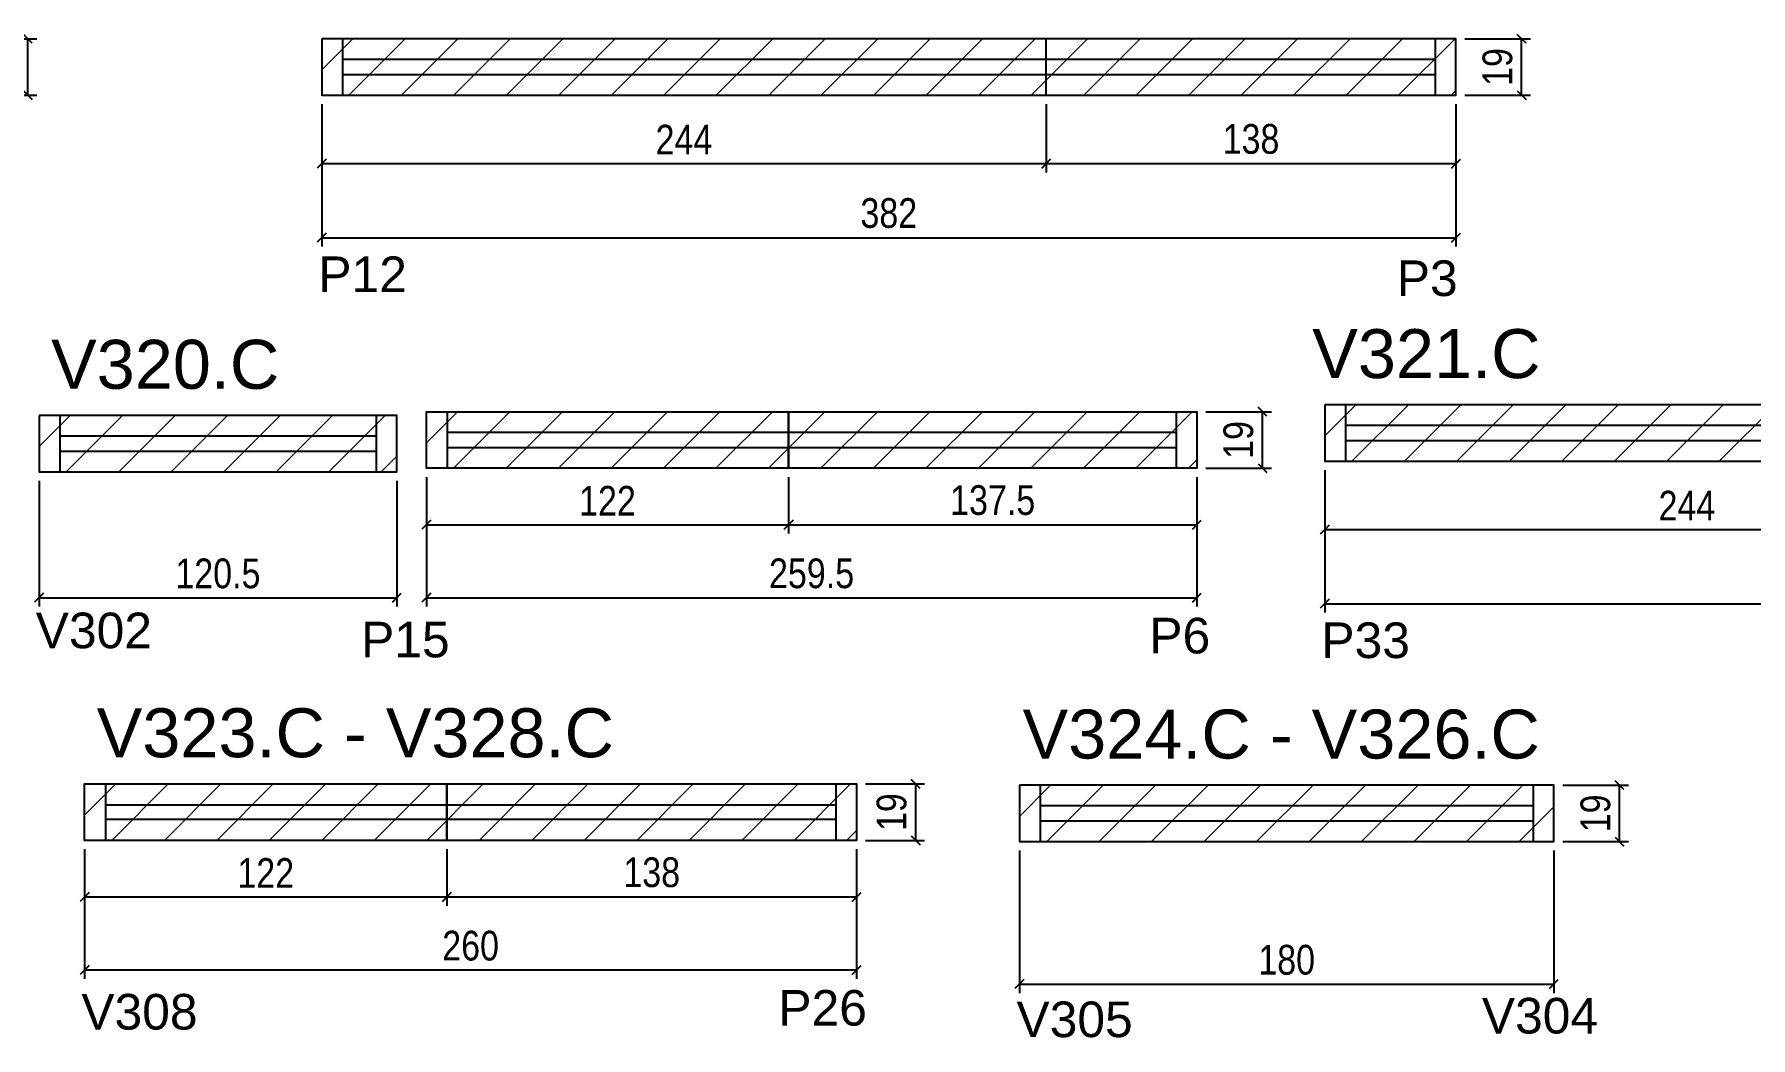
# Model space of a CAD drawing. Header units: millimetres. Extents: x 3391 to 4757, y -286 to 2446.
# Drawn here: x 3883 to 4461, y 79 to 417 of the extents above; entities that cross this region are included whole.
import ezdxf

# ---------------------------------------------------------------- set-up
doc = ezdxf.new("R2010")
doc.units = ezdxf.units.MM
for name, color, linetype in [('5', 5, 'Continuous'), ('COTA', 241, 'Continuous'), ('NOMENCLATURA', 7, 'Continuous'), ('Painéis', 200, 'Continuous'), ('SARR_2.2x7', 40, 'Continuous')]:
    doc.layers.add(name, color=color, linetype=linetype)
doc.layers.add('REAPROVEITAMENTO', color=251, linetype='Continuous', lineweight=9)
doc.styles.add('COTA TECNICA', font='techl___.ttf', dxfattribs={"height": 10})
doc.styles.add('COTA TECNICA-50', font='techl___.ttf', dxfattribs={"height": 10})
doc.styles.get("Standard").update_dxf_attribs({"font": 'arial.ttf'})
doc.dimstyles.new('COTA PAINEL-50', dxfattribs={"dimtxt": 10, "dimasz": 3, "dimexe": 3, "dimexo": 3, "dimgap": 3, "dimtad": 1, "dimdec": 1, "dimzin": 12, "dimdsep": 46, "dimtxsty": 'COTA TECNICA-50', "dimblk1": 'OBLIQUE', "dimblk2": 'OBLIQUE', "dimsah": 1, "dimcen": 0.9, "dimclrd": 4, "dimclre": 4, "dimclrt": 240, "dimadec": 1, "dimazin": 3, "dimtfac": 1, "dimtdec": 1, "dimtmove": 0, "dimatfit": 3, "dimfxl": 1, "dimtolj": 1, "dimtzin": 12, "dimarcsym": 0})
doc.dimstyles.new('PAINEL', dxfattribs={"dimtxt": 10, "dimasz": 3, "dimexe": 3, "dimexo": 3, "dimgap": 3, "dimtad": 1, "dimdec": 1, "dimzin": 12, "dimdsep": 46, "dimtxsty": 'COTA TECNICA', "dimblk1": 'OBLIQUE', "dimblk2": 'OBLIQUE', "dimsah": 1, "dimcen": 0.9, "dimclrd": 4, "dimclre": 4, "dimclrt": 240, "dimadec": 1, "dimazin": 3, "dimtfac": 1, "dimtdec": 1, "dimtmove": 0, "dimatfit": 3, "dimfxl": 1, "dimtolj": 1, "dimtzin": 12, "dimarcsym": 0})

# ---------------------------------------------------------------- blocks, each defined once
blk = doc.blocks.new('_Oblique')
at = {"color": 0, "linetype": 'ByBlock', "lineweight": -2}
blk.add_line((-0.5, -0.5), (0.5, 0.5), dxfattribs=at)
blk = doc.blocks.new('*D11')
at = {"layer": 'COTA', "color": 4, "lineweight": -2, "transparency": 16777216}
for p, q in [((3861.2, 415.33), (3883.32, 415.33)), ((3880.32, 396.33), (3880.32, 415.33)), ((3861.2, 396.33), (3883.32, 396.33))]:
    blk.add_line(p, q, dxfattribs=at)
at = {"layer": 'Defpoints', "color": 0, "transparency": 16777216}
for p in [(3858.2, 415.33), (3880.32, 415.33), (3858.2, 396.33)]:
    blk.add_point(p, dxfattribs=at)
at = {"layer": 'COTA', "color": 4, "lineweight": -2, "transparency": 16777216, "xscale": 3, "yscale": 3, "zscale": 3}
for p, rotation in [((3880.32, 415.33), 90), ((3880.32, 396.33), 270)]:
    blk.add_blockref('_Oblique', p, dxfattribs=dict(at, rotation=rotation))
at = {"layer": 'COTA', "color": 240, "transparency": 16777216, "insert": (3872.24, 405.83), "char_height": 10, "attachment_point": 5, "rotation": 90, "style": 'COTA TECNICA'}
blk.add_mtext('\\A1;19', dxfattribs=at)
blk = doc.blocks.new('*D13')
at = {"layer": 'COTA', "color": 4, "linetype": 'ByBlock', "lineweight": -2, "transparency": 16777216}
for p, q in [((3979.3, 393.33), (3979.3, 345.34)), ((4361.3, 393.33), (4361.3, 345.34)), ((3979.3, 348.34), (4361.3, 348.34))]:
    blk.add_line(p, q, dxfattribs=at)
at = {"layer": 'Defpoints', "color": 0, "linetype": 'ByBlock', "transparency": 16777216}
for p in [(3979.3, 396.33), (4361.3, 396.33), (4361.3, 348.34)]:
    blk.add_point(p, dxfattribs=at)
at = {"layer": 'COTA', "color": 4, "linetype": 'ByBlock', "lineweight": -2, "transparency": 16777216, "xscale": 3, "yscale": 3, "zscale": 3, "rotation": 180}
blk.add_blockref('_Oblique', (3979.3, 348.34), dxfattribs=at)
at = {"layer": 'COTA', "color": 4, "linetype": 'ByBlock', "lineweight": -2, "transparency": 16777216, "xscale": 3, "yscale": 3, "zscale": 3}
blk.add_blockref('_Oblique', (4361.3, 348.34), dxfattribs=at)
at = {"layer": 'COTA', "color": 240, "linetype": 'ByBlock', "transparency": 16777216, "insert": (4170.3, 356.58), "char_height": 10, "attachment_point": 5, "style": 'COTA TECNICA-50'}
blk.add_mtext('\\A1;382', dxfattribs=at)
blk = doc.blocks.new('*D14')
at = {"layer": 'COTA', "color": 4, "lineweight": -2, "transparency": 16777216}
for p, q in [((4364.3, 415.33), (4386.42, 415.33)), ((4383.42, 396.33), (4383.42, 415.33)), ((4364.3, 396.33), (4386.42, 396.33))]:
    blk.add_line(p, q, dxfattribs=at)
at = {"layer": 'Defpoints', "color": 0, "transparency": 16777216}
for p in [(4361.3, 415.33), (4383.42, 415.33), (4361.3, 396.33)]:
    blk.add_point(p, dxfattribs=at)
at = {"layer": 'COTA', "color": 4, "lineweight": -2, "transparency": 16777216, "xscale": 3, "yscale": 3, "zscale": 3}
for p, rotation in [((4383.42, 415.33), 90), ((4383.42, 396.33), 270)]:
    blk.add_blockref('_Oblique', p, dxfattribs=dict(at, rotation=rotation))
at = {"layer": 'COTA', "color": 240, "transparency": 16777216, "insert": (4375.33, 405.83), "char_height": 10, "attachment_point": 5, "rotation": 90, "style": 'COTA TECNICA'}
blk.add_mtext('\\A1;19', dxfattribs=at)
blk = doc.blocks.new('*D15')
at = {"layer": 'Defpoints', "color": 0, "transparency": 16777216}
for p in [(3979.3, 396.33), (4223.3, 396.33), (4223.3, 373.3)]:
    blk.add_point(p, dxfattribs=at)
at = {"layer": 'Painéis', "color": 4, "lineweight": -2, "transparency": 16777216}
for p, q in [((3979.3, 393.33), (3979.3, 370.3)), ((4223.3, 393.33), (4223.3, 370.3)), ((3979.3, 373.3), (4223.3, 373.3))]:
    blk.add_line(p, q, dxfattribs=at)
at = {"layer": 'Painéis', "color": 4, "lineweight": -2, "transparency": 16777216, "xscale": 3, "yscale": 3, "zscale": 3, "rotation": 180}
blk.add_blockref('_Oblique', (3979.3, 373.3), dxfattribs=at)
at = {"layer": 'Painéis', "color": 4, "lineweight": -2, "transparency": 16777216, "xscale": 3, "yscale": 3, "zscale": 3}
blk.add_blockref('_Oblique', (4223.3, 373.3), dxfattribs=at)
at = {"layer": 'Painéis', "color": 240, "transparency": 16777216, "insert": (4101.3, 381.37), "char_height": 10, "attachment_point": 5, "style": 'COTA TECNICA'}
blk.add_mtext('\\A1;244', dxfattribs=at)
blk = doc.blocks.new('*D161')
at = {"layer": 'Defpoints', "color": 0, "transparency": 16777216}
for p in [(4223.3, 396.33), (4361.3, 396.33), (4361.3, 373.3)]:
    blk.add_point(p, dxfattribs=at)
at = {"layer": 'Painéis', "color": 4, "lineweight": -2, "transparency": 16777216}
for p, q in [((4223.3, 393.33), (4223.3, 370.3)), ((4361.3, 393.33), (4361.3, 370.3)), ((4223.3, 373.3), (4361.3, 373.3))]:
    blk.add_line(p, q, dxfattribs=at)
at = {"layer": 'Painéis', "color": 4, "lineweight": -2, "transparency": 16777216, "xscale": 3, "yscale": 3, "zscale": 3, "rotation": 180}
blk.add_blockref('_Oblique', (4223.3, 373.3), dxfattribs=at)
at = {"layer": 'Painéis', "color": 4, "lineweight": -2, "transparency": 16777216, "xscale": 3, "yscale": 3, "zscale": 3}
blk.add_blockref('_Oblique', (4361.3, 373.3), dxfattribs=at)
at = {"layer": 'Painéis', "color": 240, "transparency": 16777216, "insert": (4292.3, 381.54), "char_height": 10, "attachment_point": 5, "style": 'COTA TECNICA'}
blk.add_mtext('\\A1;138', dxfattribs=at)
blk = doc.blocks.new('*D19')
at = {"layer": 'COTA', "color": 4, "linetype": 'ByBlock', "lineweight": -2, "transparency": 16777216}
for p, q in [((3884.09, 266.46), (3884.09, 224.09)), ((4004.59, 266.46), (4004.59, 224.09)), ((3884.09, 227.09), (4004.59, 227.09))]:
    blk.add_line(p, q, dxfattribs=at)
at = {"layer": 'Defpoints', "color": 0, "linetype": 'ByBlock', "transparency": 16777216}
for p in [(3884.09, 269.46), (4004.59, 269.46), (4004.59, 227.09)]:
    blk.add_point(p, dxfattribs=at)
at = {"layer": 'COTA', "color": 4, "linetype": 'ByBlock', "lineweight": -2, "transparency": 16777216, "xscale": 3, "yscale": 3, "zscale": 3, "rotation": 180}
blk.add_blockref('_Oblique', (3884.09, 227.09), dxfattribs=at)
at = {"layer": 'COTA', "color": 4, "linetype": 'ByBlock', "lineweight": -2, "transparency": 16777216, "xscale": 3, "yscale": 3, "zscale": 3}
blk.add_blockref('_Oblique', (4004.59, 227.09), dxfattribs=at)
at = {"layer": 'COTA', "color": 240, "linetype": 'ByBlock', "transparency": 16777216, "insert": (3944.34, 235.2), "char_height": 10, "attachment_point": 5, "style": 'COTA TECNICA-50'}
blk.add_mtext('\\A1;120.5', dxfattribs=at)
blk = doc.blocks.new('*D20')
at = {"layer": 'COTA', "color": 4, "linetype": 'ByBlock', "lineweight": -2, "transparency": 16777216}
for p, q in [((4014.54, 267.72), (4014.54, 248.67)), ((4136.54, 267.72), (4136.54, 248.67)), ((4014.54, 251.67), (4136.54, 251.67))]:
    blk.add_line(p, q, dxfattribs=at)
at = {"layer": 'Defpoints', "color": 0, "linetype": 'ByBlock', "transparency": 16777216}
for p in [(4014.54, 270.72), (4136.54, 270.72), (4136.54, 251.67)]:
    blk.add_point(p, dxfattribs=at)
at = {"layer": 'COTA', "color": 4, "linetype": 'ByBlock', "lineweight": -2, "transparency": 16777216, "xscale": 3, "yscale": 3, "zscale": 3, "rotation": 180}
blk.add_blockref('_Oblique', (4014.54, 251.67), dxfattribs=at)
at = {"layer": 'COTA', "color": 4, "linetype": 'ByBlock', "lineweight": -2, "transparency": 16777216, "xscale": 3, "yscale": 3, "zscale": 3}
blk.add_blockref('_Oblique', (4136.54, 251.67), dxfattribs=at)
at = {"layer": 'COTA', "color": 240, "linetype": 'ByBlock', "transparency": 16777216, "insert": (4075.54, 259.73), "char_height": 10, "attachment_point": 5, "style": 'COTA TECNICA-50'}
blk.add_mtext('\\A1;122', dxfattribs=at)
blk = doc.blocks.new('*D21')
at = {"layer": 'COTA', "color": 4, "linetype": 'ByBlock', "lineweight": -2, "transparency": 16777216}
for p, q in [((4136.54, 267.72), (4136.54, 248.67)), ((4274.04, 267.72), (4274.04, 248.67)), ((4136.54, 251.67), (4274.04, 251.67))]:
    blk.add_line(p, q, dxfattribs=at)
at = {"layer": 'Defpoints', "color": 0, "linetype": 'ByBlock', "transparency": 16777216}
for p in [(4136.54, 270.72), (4274.04, 270.72), (4274.04, 251.67)]:
    blk.add_point(p, dxfattribs=at)
at = {"layer": 'COTA', "color": 4, "linetype": 'ByBlock', "lineweight": -2, "transparency": 16777216, "xscale": 3, "yscale": 3, "zscale": 3, "rotation": 180}
blk.add_blockref('_Oblique', (4136.54, 251.67), dxfattribs=at)
at = {"layer": 'COTA', "color": 4, "linetype": 'ByBlock', "lineweight": -2, "transparency": 16777216, "xscale": 3, "yscale": 3, "zscale": 3}
blk.add_blockref('_Oblique', (4274.04, 251.67), dxfattribs=at)
at = {"layer": 'COTA', "color": 240, "linetype": 'ByBlock', "transparency": 16777216, "insert": (4205.29, 259.89), "char_height": 10, "attachment_point": 5, "style": 'COTA TECNICA-50'}
blk.add_mtext('\\A1;137.5', dxfattribs=at)
blk = doc.blocks.new('*D163')
at = {"layer": 'COTA', "color": 4, "lineweight": -2, "transparency": 16777216}
for p, q in [((4014.54, 267.72), (4014.54, 224.09)), ((4274.04, 267.72), (4274.04, 224.09)), ((4014.54, 227.09), (4274.04, 227.09))]:
    blk.add_line(p, q, dxfattribs=at)
at = {"layer": 'Defpoints', "color": 0, "transparency": 16777216}
for p in [(4014.54, 270.72), (4274.04, 270.72), (4274.04, 227.09)]:
    blk.add_point(p, dxfattribs=at)
at = {"layer": 'COTA', "color": 4, "lineweight": -2, "transparency": 16777216, "xscale": 3, "yscale": 3, "zscale": 3, "rotation": 180}
blk.add_blockref('_Oblique', (4014.54, 227.09), dxfattribs=at)
at = {"layer": 'COTA', "color": 4, "lineweight": -2, "transparency": 16777216, "xscale": 3, "yscale": 3, "zscale": 3}
blk.add_blockref('_Oblique', (4274.04, 227.09), dxfattribs=at)
at = {"layer": 'COTA', "color": 240, "transparency": 16777216, "insert": (4144.29, 235.23), "char_height": 10, "attachment_point": 5, "style": 'COTA TECNICA'}
blk.add_mtext('\\A1;259.5', dxfattribs=at)
blk = doc.blocks.new('*D22')
at = {"layer": 'COTA', "color": 4, "lineweight": -2, "transparency": 16777216}
for p, q in [((4277.04, 289.72), (4299.16, 289.72)), ((4296.16, 270.72), (4296.16, 289.72)), ((4277.04, 270.72), (4299.16, 270.72))]:
    blk.add_line(p, q, dxfattribs=at)
at = {"layer": 'Defpoints', "color": 0, "transparency": 16777216}
for p in [(4274.04, 289.72), (4296.16, 289.72), (4274.04, 270.72)]:
    blk.add_point(p, dxfattribs=at)
at = {"layer": 'COTA', "color": 4, "lineweight": -2, "transparency": 16777216, "xscale": 3, "yscale": 3, "zscale": 3}
for p, rotation in [((4296.16, 289.72), 90), ((4296.16, 270.72), 270)]:
    blk.add_blockref('_Oblique', p, dxfattribs=dict(at, rotation=rotation))
at = {"layer": 'COTA', "color": 240, "transparency": 16777216, "insert": (4288.07, 280.22), "char_height": 10, "attachment_point": 5, "rotation": 90, "style": 'COTA TECNICA'}
blk.add_mtext('\\A1;19', dxfattribs=at)
blk = doc.blocks.new('*D23')
at = {"layer": 'COTA', "color": 4, "linetype": 'ByBlock', "lineweight": -2, "transparency": 16777216}
for p, q in [((4317.11, 270.06), (4317.11, 222.06)), ((4715.11, 270.06), (4715.11, 222.06)), ((4317.11, 225.06), (4715.11, 225.06))]:
    blk.add_line(p, q, dxfattribs=at)
at = {"layer": 'Defpoints', "color": 0, "linetype": 'ByBlock', "transparency": 16777216}
for p in [(4317.11, 273.06), (4715.11, 273.06), (4715.11, 225.06)]:
    blk.add_point(p, dxfattribs=at)
at = {"layer": 'COTA', "color": 4, "linetype": 'ByBlock', "lineweight": -2, "transparency": 16777216, "xscale": 3, "yscale": 3, "zscale": 3, "rotation": 180}
blk.add_blockref('_Oblique', (4317.11, 225.06), dxfattribs=at)
at = {"layer": 'COTA', "color": 4, "linetype": 'ByBlock', "lineweight": -2, "transparency": 16777216, "xscale": 3, "yscale": 3, "zscale": 3}
blk.add_blockref('_Oblique', (4715.11, 225.06), dxfattribs=at)
at = {"layer": 'COTA', "color": 240, "linetype": 'ByBlock', "transparency": 16777216, "insert": (4516.11, 233.31), "char_height": 10, "attachment_point": 5, "style": 'COTA TECNICA-50'}
blk.add_mtext('\\A1;398', dxfattribs=at)
blk = doc.blocks.new('*D25')
at = {"layer": 'Defpoints', "color": 0, "transparency": 16777216}
for p in [(4317.11, 273.06), (4561.11, 273.06), (4561.11, 250.02)]:
    blk.add_point(p, dxfattribs=at)
at = {"layer": 'Painéis', "color": 4, "lineweight": -2, "transparency": 16777216}
for p, q in [((4317.11, 270.06), (4317.11, 247.02)), ((4561.11, 270.06), (4561.11, 247.02)), ((4317.11, 250.02), (4561.11, 250.02))]:
    blk.add_line(p, q, dxfattribs=at)
at = {"layer": 'Painéis', "color": 4, "lineweight": -2, "transparency": 16777216, "xscale": 3, "yscale": 3, "zscale": 3, "rotation": 180}
blk.add_blockref('_Oblique', (4317.11, 250.02), dxfattribs=at)
at = {"layer": 'Painéis', "color": 4, "lineweight": -2, "transparency": 16777216, "xscale": 3, "yscale": 3, "zscale": 3}
blk.add_blockref('_Oblique', (4561.11, 250.02), dxfattribs=at)
at = {"layer": 'Painéis', "color": 240, "transparency": 16777216, "insert": (4439.11, 258.09), "char_height": 10, "attachment_point": 5, "style": 'COTA TECNICA'}
blk.add_mtext('\\A1;244', dxfattribs=at)
blk = doc.blocks.new('*D116')
at = {"layer": 'COTA', "color": 4, "linetype": 'ByBlock', "lineweight": -2, "transparency": 16777216}
for p, q in [((3899.45, 142.36), (3899.45, 123.31)), ((4021.45, 142.36), (4021.45, 123.31)), ((3899.45, 126.31), (4021.45, 126.31))]:
    blk.add_line(p, q, dxfattribs=at)
at = {"layer": 'Defpoints', "color": 0, "linetype": 'ByBlock', "transparency": 16777216}
for p in [(3899.45, 145.36), (4021.45, 145.36), (4021.45, 126.31)]:
    blk.add_point(p, dxfattribs=at)
at = {"layer": 'COTA', "color": 4, "linetype": 'ByBlock', "lineweight": -2, "transparency": 16777216, "xscale": 3, "yscale": 3, "zscale": 3, "rotation": 180}
blk.add_blockref('_Oblique', (3899.45, 126.31), dxfattribs=at)
at = {"layer": 'COTA', "color": 4, "linetype": 'ByBlock', "lineweight": -2, "transparency": 16777216, "xscale": 3, "yscale": 3, "zscale": 3}
blk.add_blockref('_Oblique', (4021.45, 126.31), dxfattribs=at)
at = {"layer": 'COTA', "color": 240, "linetype": 'ByBlock', "transparency": 16777216, "insert": (3960.45, 134.37), "char_height": 10, "attachment_point": 5, "style": 'COTA TECNICA-50'}
blk.add_mtext('\\A1;122', dxfattribs=at)
blk = doc.blocks.new('*D117')
at = {"layer": 'COTA', "color": 4, "linetype": 'ByBlock', "lineweight": -2, "transparency": 16777216}
for p, q in [((4021.45, 142.36), (4021.45, 123.31)), ((4159.45, 142.36), (4159.45, 123.31)), ((4021.45, 126.31), (4159.45, 126.31))]:
    blk.add_line(p, q, dxfattribs=at)
at = {"layer": 'Defpoints', "color": 0, "linetype": 'ByBlock', "transparency": 16777216}
for p in [(4021.45, 145.36), (4159.45, 145.36), (4159.45, 126.31)]:
    blk.add_point(p, dxfattribs=at)
at = {"layer": 'COTA', "color": 4, "linetype": 'ByBlock', "lineweight": -2, "transparency": 16777216, "xscale": 3, "yscale": 3, "zscale": 3, "rotation": 180}
blk.add_blockref('_Oblique', (4021.45, 126.31), dxfattribs=at)
at = {"layer": 'COTA', "color": 4, "linetype": 'ByBlock', "lineweight": -2, "transparency": 16777216, "xscale": 3, "yscale": 3, "zscale": 3}
blk.add_blockref('_Oblique', (4159.45, 126.31), dxfattribs=at)
at = {"layer": 'COTA', "color": 240, "linetype": 'ByBlock', "transparency": 16777216, "insert": (4090.45, 134.55), "char_height": 10, "attachment_point": 5, "style": 'COTA TECNICA-50'}
blk.add_mtext('\\A1;138', dxfattribs=at)
blk = doc.blocks.new('*D207')
at = {"layer": 'COTA', "color": 4, "lineweight": -2, "transparency": 16777216}
for p, q in [((3899.45, 142.36), (3899.45, 98.73)), ((4159.45, 142.36), (4159.45, 98.73)), ((3899.45, 101.73), (4159.45, 101.73))]:
    blk.add_line(p, q, dxfattribs=at)
at = {"layer": 'Defpoints', "color": 0, "transparency": 16777216}
for p in [(3899.45, 145.36), (4159.45, 145.36), (4159.45, 101.73)]:
    blk.add_point(p, dxfattribs=at)
at = {"layer": 'COTA', "color": 4, "lineweight": -2, "transparency": 16777216, "xscale": 3, "yscale": 3, "zscale": 3, "rotation": 180}
blk.add_blockref('_Oblique', (3899.45, 101.73), dxfattribs=at)
at = {"layer": 'COTA', "color": 4, "lineweight": -2, "transparency": 16777216, "xscale": 3, "yscale": 3, "zscale": 3}
blk.add_blockref('_Oblique', (4159.45, 101.73), dxfattribs=at)
at = {"layer": 'COTA', "color": 240, "transparency": 16777216, "insert": (4029.45, 109.83), "char_height": 10, "attachment_point": 5, "style": 'COTA TECNICA'}
blk.add_mtext('\\A1;260', dxfattribs=at)
blk = doc.blocks.new('*D208')
at = {"layer": 'Defpoints', "color": 0, "transparency": 16777216}
for p in [(4159.45, 164.36), (4179.37, 164.36), (4159.45, 145.36)]:
    blk.add_point(p, dxfattribs=at)
at = {"layer": 'Painéis', "color": 4, "lineweight": -2, "transparency": 16777216}
for p, q in [((4162.45, 164.36), (4182.37, 164.36)), ((4179.37, 145.36), (4179.37, 164.36)), ((4162.45, 145.36), (4182.37, 145.36))]:
    blk.add_line(p, q, dxfattribs=at)
at = {"layer": 'Painéis', "color": 4, "lineweight": -2, "transparency": 16777216, "xscale": 3, "yscale": 3, "zscale": 3}
for p, rotation in [((4179.37, 164.36), 90), ((4179.37, 145.36), 270)]:
    blk.add_blockref('_Oblique', p, dxfattribs=dict(at, rotation=rotation))
at = {"layer": 'Painéis', "color": 240, "transparency": 16777216, "insert": (4171.28, 154.86), "char_height": 10, "attachment_point": 5, "rotation": 90, "style": 'COTA TECNICA'}
blk.add_mtext('\\A1;19', dxfattribs=at)
blk = doc.blocks.new('*D118')
at = {"layer": 'COTA', "color": 4, "linetype": 'ByBlock', "lineweight": -2, "transparency": 16777216}
for p, q in [((4214.3, 141.94), (4214.3, 93.94)), ((4394.3, 141.94), (4394.3, 93.94)), ((4214.3, 96.94), (4394.3, 96.94))]:
    blk.add_line(p, q, dxfattribs=at)
at = {"layer": 'Defpoints', "color": 0, "linetype": 'ByBlock', "transparency": 16777216}
for p in [(4214.3, 144.94), (4394.3, 144.94), (4394.3, 96.94)]:
    blk.add_point(p, dxfattribs=at)
at = {"layer": 'COTA', "color": 4, "linetype": 'ByBlock', "lineweight": -2, "transparency": 16777216, "xscale": 3, "yscale": 3, "zscale": 3, "rotation": 180}
blk.add_blockref('_Oblique', (4214.3, 96.94), dxfattribs=at)
at = {"layer": 'COTA', "color": 4, "linetype": 'ByBlock', "lineweight": -2, "transparency": 16777216, "xscale": 3, "yscale": 3, "zscale": 3}
blk.add_blockref('_Oblique', (4394.3, 96.94), dxfattribs=at)
at = {"layer": 'COTA', "color": 240, "linetype": 'ByBlock', "transparency": 16777216, "insert": (4304.3, 105.07), "char_height": 10, "attachment_point": 5, "style": 'COTA TECNICA-50'}
blk.add_mtext('\\A1;180', dxfattribs=at)
blk = doc.blocks.new('*D119')
at = {"layer": 'COTA', "color": 4, "lineweight": -2, "transparency": 16777216}
for p, q in [((4397.3, 163.94), (4419.42, 163.94)), ((4416.42, 144.94), (4416.42, 163.94)), ((4397.3, 144.94), (4419.42, 144.94))]:
    blk.add_line(p, q, dxfattribs=at)
at = {"layer": 'Defpoints', "color": 0, "transparency": 16777216}
for p in [(4394.3, 163.94), (4416.42, 163.94), (4394.3, 144.94)]:
    blk.add_point(p, dxfattribs=at)
at = {"layer": 'COTA', "color": 4, "lineweight": -2, "transparency": 16777216, "xscale": 3, "yscale": 3, "zscale": 3}
for p, rotation in [((4416.42, 163.94), 90), ((4416.42, 144.94), 270)]:
    blk.add_blockref('_Oblique', p, dxfattribs=dict(at, rotation=rotation))
at = {"layer": 'COTA', "color": 240, "transparency": 16777216, "insert": (4408.34, 154.44), "char_height": 10, "attachment_point": 5, "rotation": 90, "style": 'COTA TECNICA'}
blk.add_mtext('\\A1;19', dxfattribs=at)

msp = doc.modelspace()

# ---------------------------------------------------------------- hatches: boundary and pattern name
at = {"layer": 'REAPROVEITAMENTO'}
h = msp.add_hatch(dxfattribs=at)
h.set_pattern_fill('ANSI31', color=256, scale=100, style=0)
h.set_pattern_definition([(45, (5029.577, 3594.121), (-8.838835, 8.838835), [])])
h.paths.add_polyline_path([(4361.3, 396.33), (4361.3, 415.33), (3979.3, 415.33), (3979.3, 396.33)])
h = msp.add_hatch(dxfattribs=at)
h.set_pattern_fill('ANSI31', color=256, scale=100, style=0)
h.set_pattern_definition([(45, (5064.821, 3468.511), (-8.838835, 8.838835), [])])
h.paths.add_polyline_path([(4274.04, 270.72), (4274.04, 289.72), (4014.54, 289.72), (4014.54, 270.72)])
h = msp.add_hatch(dxfattribs=at)
h.set_pattern_fill('ANSI31', color=256, scale=100, style=0)
h.set_pattern_definition([(45, (5367.394, 3470.845), (-8.838835, 8.838835), [])])
h.paths.add_polyline_path([(4715.11, 273.06), (4715.11, 292.06), (4317.11, 292.06), (4317.11, 273.06)])
h = msp.add_hatch(dxfattribs=at)
h.set_pattern_fill('ANSI31', color=256, scale=100, style=0)
h.set_pattern_definition([(45, (4934.373, 3467.251), (-8.838835, 8.838835), [])])
h.paths.add_polyline_path([(4004.59, 269.46), (4004.59, 288.46), (3884.09, 288.46), (3884.09, 269.46)])
h = msp.add_hatch(dxfattribs=at)
h.set_pattern_fill('ANSI31', color=256, scale=100, style=0)
h.set_pattern_definition([(45, (4949.733, 3343.15), (-8.838835, 8.838835), [])])
h.paths.add_polyline_path([(4159.45, 145.36), (4159.45, 164.36), (3899.45, 164.36), (3899.45, 145.36)])
h = msp.add_hatch(dxfattribs=at)
h.set_pattern_fill('ANSI31', color=256, scale=100, style=0)
h.set_pattern_definition([(45, (5264.584, 3342.725), (-8.838835, 8.838835), [])])
h.paths.add_polyline_path([(4394.3, 144.94), (4394.3, 163.94), (4214.3, 163.94), (4214.3, 144.94)])

# ---------------------------------------------------------------- linework, layer by layer
at = {"layer": 'Painéis'}
msp.add_line((4223.3, 396.33), (4223.3, 415.33), dxfattribs=at)
for points in [[(3979.3, 415.33), (3979.3, 396.33), (4361.3, 396.33), (4361.3, 415.33), (3979.3, 415.33)], [(4317.11, 292.06), (4317.11, 273.06), (4715.11, 273.06), (4715.11, 292.06), (4317.11, 292.06)], [(3884.09, 288.46), (3884.09, 269.46), (4004.59, 269.46), (4004.59, 288.46), (3884.09, 288.46)], [(4214.3, 163.94), (4214.3, 144.94), (4394.3, 144.94), (4394.3, 163.94), (4214.3, 163.94)]]:
    msp.add_lwpolyline(points, dxfattribs=at)
for points in [[(4136.54, 270.72), (4014.54, 270.72), (4014.54, 289.72), (4136.54, 289.72)], [(4136.54, 289.72), (4274.04, 289.72), (4274.04, 270.72), (4136.54, 270.72)], [(4021.45, 145.36), (3899.45, 145.36), (3899.45, 164.36), (4021.45, 164.36)], [(4021.45, 164.36), (4159.45, 164.36), (4159.45, 145.36), (4021.45, 145.36)]]:
    msp.add_lwpolyline(points, close=True, dxfattribs=at)
at = {"layer": 'SARR_2.2x7', "linetype": 'Continuous'}
for p, q in [((3986.3, 415.33), (3986.3, 396.33)), ((4354.3, 415.33), (4354.3, 396.33)), ((4223.3, 408.33), (3986.3, 408.33)), ((4354.3, 408.33), (4223.3, 408.33)), ((3986.3, 403.33), (4223.3, 403.33)), ((4223.3, 403.33), (4354.3, 403.33)), ((4021.54, 289.72), (4021.54, 270.72)), ((4267.04, 289.72), (4267.04, 270.72)), ((4324.11, 292.06), (4324.11, 273.06)), ((3891.09, 288.46), (3891.09, 269.46)), ((3997.59, 288.46), (3997.59, 269.46)), ((4561.11, 285.06), (4324.11, 285.06)), ((3997.59, 281.46), (3891.09, 281.46)), ((4136.54, 282.72), (4021.54, 282.72)), ((4021.54, 277.72), (4136.54, 277.72)), ((4267.04, 282.72), (4136.54, 282.72)), ((4136.54, 277.72), (4267.04, 277.72)), ((4324.11, 280.06), (4561.11, 280.06)), ((3891.09, 276.46), (3997.59, 276.46)), ((3906.45, 164.36), (3906.45, 145.36)), ((4152.45, 164.36), (4152.45, 145.36)), ((4221.3, 163.94), (4221.3, 144.94)), ((4387.3, 163.94), (4387.3, 144.94)), ((3906.45, 157.36), (4152.45, 157.36)), ((4387.3, 156.94), (4221.3, 156.94)), ((4152.45, 152.36), (3906.45, 152.36)), ((4221.3, 151.94), (4387.3, 151.94))]:
    msp.add_line(p, q, dxfattribs=at)

# ---------------------------------------------------------------- texts
at = {"layer": '5', "linetype": 'Continuous'}
for s, p in [('P12', (3978.18, 330.02)), ('P3', (4341.39, 328.69)), ('V302', (3882.98, 210.06)), ('P6', (4258.06, 208.31)), ('P15', (3992.57, 206.99)), ('P33', (4316, 206.75)), ('V308', (3898.34, 81.63)), ('P26', (4133.11, 82.95)), ('V305', (4213.31, 79.07)), ('V304', (4370.05, 80.3))]:
    msp.add_text(s, height=12, rotation=359.99996, dxfattribs=at).set_placement(p)
at = {"layer": 'NOMENCLATURA', "linetype": 'Continuous'}
for s, p in [('V320.C', (3888.15, 297.44)), ('V321.C', (4312.93, 301.03)), ('V323.C - V328.C', (3903.51, 173.34)), ('V324.C - V326.C', (4215.35, 172.91))]:
    msp.add_text(s, height=16.5, dxfattribs=at).set_placement(p)

# ---------------------------------------------------------------- dimensions: what is measured, and where the dimension line sits
at = {"layer": 'COTA'}
for base, p1, p2, picture, middle in [((3880.32, 415.33), (3858.2, 396.33), (3858.2, 415.33), '*D11', (3872.24, 405.83)), ((4383.42, 415.33), (4361.3, 396.33), (4361.3, 415.33), '*D14', (4375.33, 405.83)), ((4296.16, 289.72), (4274.04, 270.72), (4274.04, 289.72), '*D22', (4288.07, 280.22)), ((4416.42, 163.94), (4394.3, 144.94), (4394.3, 163.94), '*D119', (4408.34, 154.44))]:
    dim = msp.add_linear_dim(base=base, p1=p1, p2=p2, angle=90, dimstyle='PAINEL', dxfattribs=at)
    dim.commit()
    dim.dimension.update_dxf_attribs({"geometry": picture, "text_midpoint": middle})
at = {"layer": 'COTA', "color": 1, "linetype": 'ByBlock'}
for base, p1, p2, picture, middle in [((4361.3, 348.34), (3979.3, 396.33), (4361.3, 396.33), '*D13', (4170.3, 356.58)), ((4715.11, 225.06), (4317.11, 273.06), (4715.11, 273.06), '*D23', (4516.11, 233.31)), ((4004.59, 227.09), (3884.09, 269.46), (4004.59, 269.46), '*D19', (3944.34, 235.2)), ((4136.54, 251.67), (4014.54, 270.72), (4136.54, 270.72), '*D20', (4075.54, 259.73)), ((4274.04, 251.67), (4136.54, 270.72), (4274.04, 270.72), '*D21', (4205.29, 259.89)), ((4021.45, 126.31), (3899.45, 145.36), (4021.45, 145.36), '*D116', (3960.45, 134.37)), ((4159.45, 126.31), (4021.45, 145.36), (4159.45, 145.36), '*D117', (4090.45, 134.55)), ((4394.3, 96.94), (4214.3, 144.94), (4394.3, 144.94), '*D118', (4304.3, 105.07))]:
    dim = msp.add_linear_dim(base=base, p1=p1, p2=p2, dimstyle='COTA PAINEL-50', override={"dimarcsym": 1}, dxfattribs=at)
    dim.commit()
    dim.dimension.update_dxf_attribs({"geometry": picture, "text_midpoint": middle})
at = {"layer": 'COTA'}
for base, p1, p2, picture, middle in [((4274.04, 227.09), (4014.54, 270.72), (4274.04, 270.72), '*D163', (4144.29, 235.23)), ((4159.45, 101.73), (3899.45, 145.36), (4159.45, 145.36), '*D207', (4029.45, 109.83))]:
    dim = msp.add_linear_dim(base=base, p1=p1, p2=p2, dimstyle='PAINEL', dxfattribs=at)
    dim.commit()
    dim.dimension.update_dxf_attribs({"geometry": picture, "text_midpoint": middle})
at = {"layer": 'Painéis'}
for base, p1, p2, picture, middle in [((4223.3, 373.3), (3979.3, 396.33), (4223.3, 396.33), '*D15', (4101.3, 381.37)), ((4361.3, 373.3), (4223.3, 396.33), (4361.3, 396.33), '*D161', (4292.3, 381.54)), ((4561.11, 250.02), (4317.11, 273.06), (4561.11, 273.06), '*D25', (4439.11, 258.09))]:
    dim = msp.add_linear_dim(base=base, p1=p1, p2=p2, dimstyle='PAINEL', dxfattribs=at)
    dim.commit()
    dim.dimension.update_dxf_attribs({"geometry": picture, "text_midpoint": middle})
dim = msp.add_linear_dim(base=(4179.37, 164.36), p1=(4159.45, 145.36), p2=(4159.45, 164.36), angle=90, dimstyle='PAINEL', dxfattribs=at)
dim.commit()
dim.dimension.update_dxf_attribs({"geometry": '*D208', "text_midpoint": (4171.28, 154.86)})

doc.saveas('drawing.dxf')
